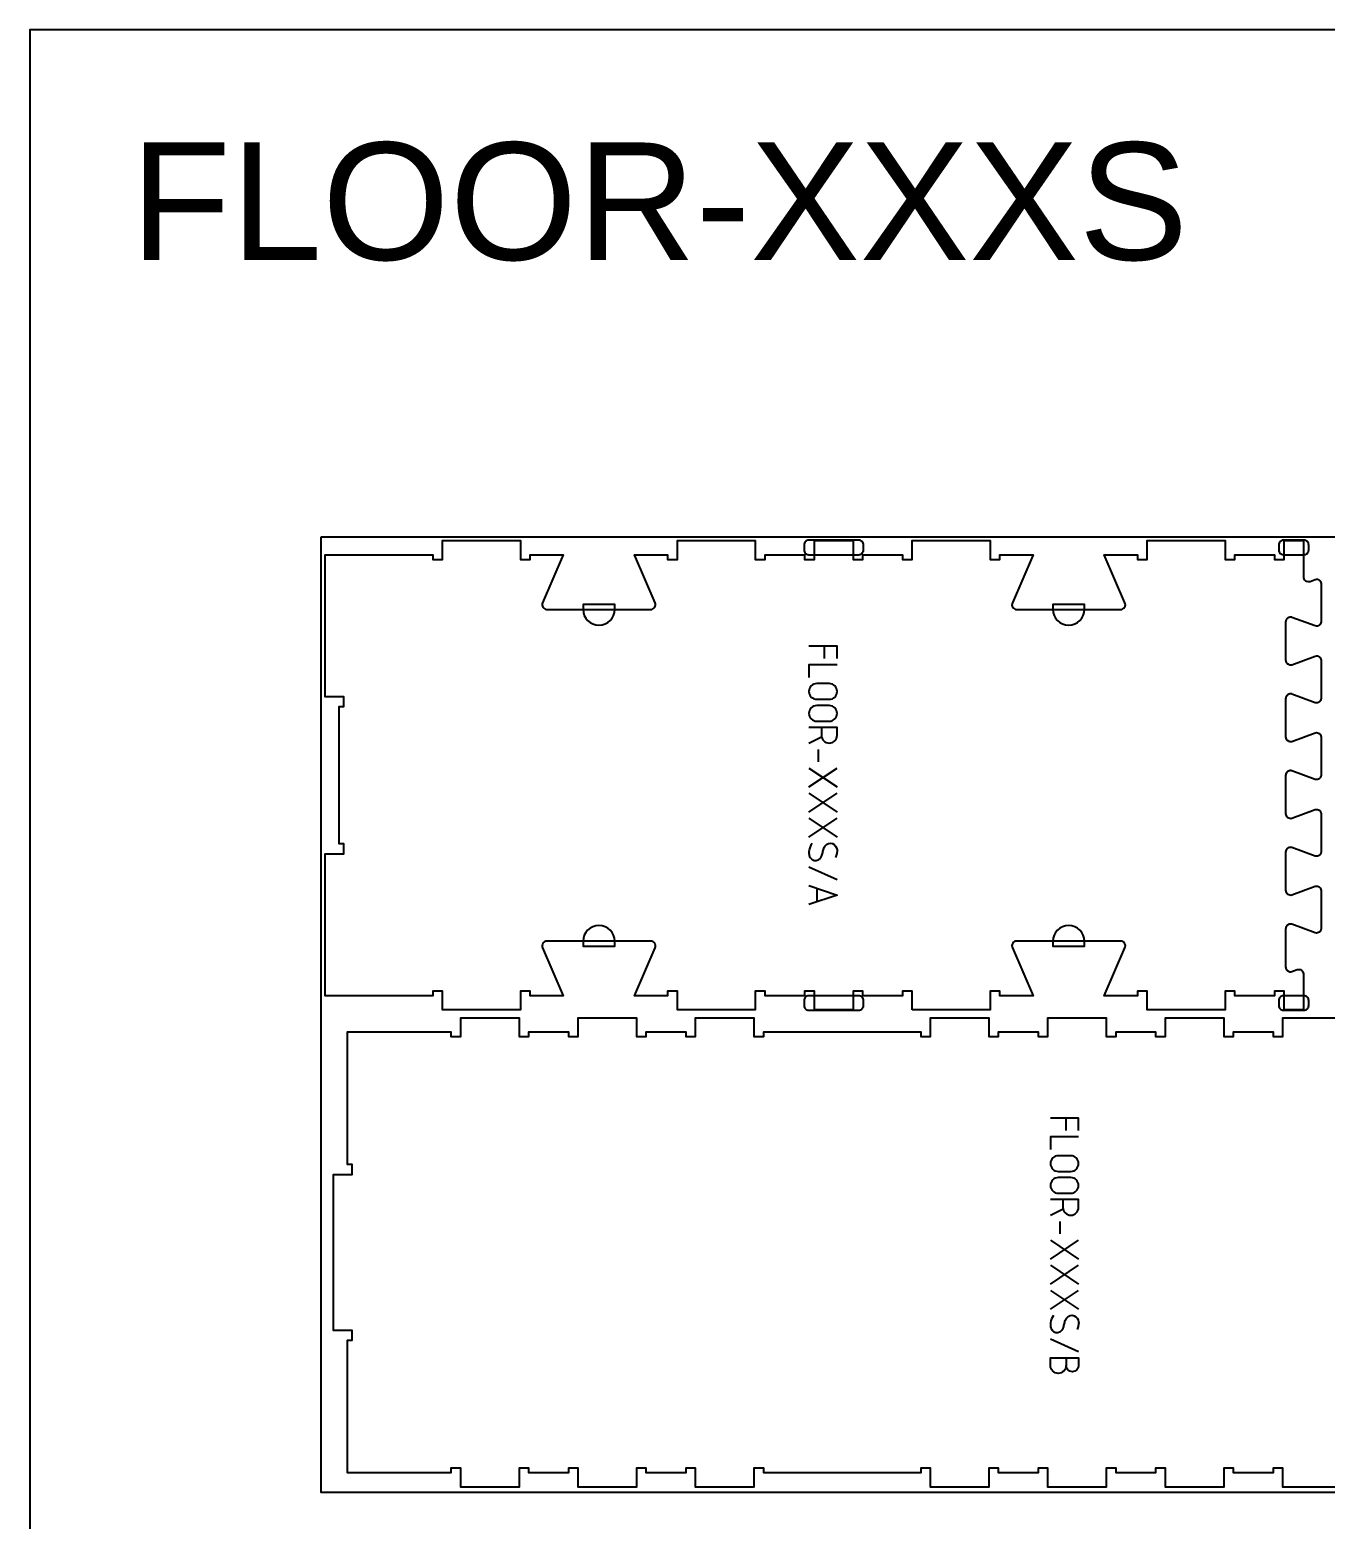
# Model space of a CAD drawing. Extents: x 0 to 12757, y 0 to 30003.
# Drawn here: x 0 to 1654, y 11961 to 13864 of the extents above; entities that cross this region are included whole.
import ezdxf

# ---------------------------------------------------------------- set-up
doc = ezdxf.new("R2010")
doc.units = 0
for name, color, linetype in [('0_SHEET_SPRUCEPLY_2440X122', 1, 'CONTINUOUS'), ('1_ANYTOOL_1MMDEEP_LABELS_S', 2, 'CONTINUOUS'), ('4_ANYTOOL_CUTTHROUGH_OUTSI', 5, 'CONTINUOUS'), ('5_ANYTOOL_HALF_MILL_9MM_IN', 70, 'CONTINUOUS'), ('DONOTCUT', 7, 'CONTINUOUS')]:
    doc.layers.add(name, color=color, linetype=linetype)
doc.styles.add('ARIAL', font='')
doc.styles.get('ARIAL').set_extended_font_data('Arial')

msp = doc.modelspace()

# ---------------------------------------------------------------- linework, layer by layer
at = {"layer": '0_SHEET_SPRUCEPLY_2440X122'}
msp.add_lwpolyline([(371.7, 13215.6), (371.7, 11995.6), (2811.7, 11995.6), (2811.7, 13215.6)], close=True, dxfattribs=at)
at = {"layer": '1_ANYTOOL_1MMDEEP_LABELS_S', "color": 2}
for points in [[(1031, 13060.3), (1031, 13076.3), (995, 13076.3)], [(1015, 13060.3), (1015, 13076.3)], [(1031, 13052.3), (995, 13052.3), (995, 13036.3)], [(995, 12952.3), (1011.2, 12960.4)], [(1007, 12944.3), (1007, 12928.3)], [(995, 12920.3), (1031, 12896.3)], [(995, 12896.3), (1031, 12920.3)], [(995, 12888.3), (1031, 12864.3)], [(995, 12864.3), (1031, 12888.3)], [(995, 12856.3), (1031, 12832.3)], [(995, 12832.3), (1031, 12856.3)], [(995, 12794.3), (1031, 12778.3)], [(995, 12770.3), (1031, 12758.3), (995, 12746.3)], [(1005, 12766.9), (1005, 12749.6)], [(1339.4, 12457.3), (1339.4, 12473.3), (1303.4, 12473.3)], [(1323.4, 12457.3), (1323.4, 12473.3)], [(1339.4, 12449.3), (1303.4, 12449.3), (1303.4, 12433.3)], [(1303.4, 12349.3), (1319.6, 12357.4)], [(1315.4, 12341.3), (1315.4, 12325.3)], [(1303.4, 12293.3), (1339.4, 12317.3)], [(1303.4, 12317.3), (1339.4, 12293.3)], [(1303.4, 12261.3), (1339.4, 12285.3)], [(1303.4, 12285.3), (1339.4, 12261.3)], [(1303.4, 12229.3), (1339.4, 12253.3)], [(1303.4, 12253.3), (1339.4, 12229.3)], [(1303.4, 12191.3), (1339.4, 12175.3)]]:
    msp.add_lwpolyline(points, dxfattribs=at)
for points in [[(1005, 13028.3, 1), (1005, 13008.3), (1021, 13008.3, 1), (1021, 13028.3)], [(1005, 13000.3, 1), (1005, 12980.3), (1021, 12980.3, 1), (1021, 13000.3)], [(1313.4, 12425.3, 1), (1313.4, 12405.3), (1329.4, 12405.3, 1), (1329.4, 12425.3)], [(1313.4, 12397.3, 1), (1313.4, 12377.3), (1329.4, 12377.3, 1), (1329.4, 12397.3)]]:
    msp.add_lwpolyline(points, format="xyb", close=True, dxfattribs=at)
for points in [[(1011, 12972.3), (1011, 12962.3, 1), (1031, 12962.3), (1031, 12972.3), (995, 12972.3)], [(999, 12824.3, 0.136555), (995.1, 12815, 0.071716), (995.2, 12809.9, 0.133522), (997.3, 12805.2, 0.344001), (1006.7, 12803.2, 0.153745), (1010.5, 12806.7, 0.071568), (1012.3, 12811.4, -0.00912), (1013.6, 12816.5, -0.090615), (1015.7, 12821.1, -0.340346), (1025.1, 12823.9, -0.284273), (1031, 12816.2, -0.092596), (1030.5, 12811.2, -0.017533), (1029, 12806.3)], [(1319.4, 12369.3), (1319.4, 12359.3, 1), (1339.4, 12359.3), (1339.4, 12369.3), (1303.4, 12369.3)], [(1307.4, 12221.3, 0.136555), (1303.6, 12212, 0.071716), (1303.7, 12206.9, 0.133522), (1305.8, 12202.2, 0.344001), (1315.2, 12200.2, 0.153745), (1318.9, 12203.7, 0.071568), (1320.7, 12208.4, -0.00912), (1322, 12213.5, -0.090615), (1324.2, 12218.1, -0.340346), (1333.6, 12220.9, -0.284273), (1339.4, 12213.2, -0.092596), (1339, 12208.2, -0.017533), (1337.4, 12203.3)], [(1323.4, 12167.3), (1323.4, 12157.3, -1), (1303.4, 12157.3), (1303.4, 12167.3), (1339.4, 12167.3), (1339.4, 12157.3, -1), (1323.4, 12157.3)]]:
    msp.add_lwpolyline(points, format="xyb", dxfattribs=at)
at = {"layer": '4_ANYTOOL_CUTTHROUGH_OUTSI', "color": 5}
msp.add_lwpolyline([(1127, 12611.5), (1127, 12635.5), (1114.5, 12635.5), (1114.5, 12629.5), (1064, 12629.5), (1064, 12635.5), (1051.5, 12635.5), (1051.5, 12611.5), (1002, 12611.5), (1002, 12635.5), (989.5, 12635.5), (989.5, 12629.5), (939, 12629.5), (939, 12635.5), (926.5, 12635.5), (926.5, 12611.5), (827, 12611.5), (827, 12635.5), (814.5, 12635.5), (814.5, 12629.5), (772.1, 12629.5), (798.6, 12690.8), (798.6, 12690.8, 0.539734), (792.9, 12699.5), (660.5, 12699.5, 0.539734), (654.8, 12690.8), (681.3, 12629.5), (639, 12629.5), (639, 12635.5), (626.5, 12635.5), (626.5, 12611.5), (527, 12611.5), (527, 12635.5), (514.5, 12635.5), (514.5, 12629.5), (377, 12629.5), (377, 12811), (401, 12811), (401, 12823.5), (395, 12823.5), (395, 12999), (401, 12999), (401, 13011.5), (377, 13011.5), (377, 13193), (514.5, 13193), (514.5, 13187), (527, 13187), (527, 13211), (626.5, 13211), (626.5, 13187), (639, 13187), (639, 13193), (681.3, 13193), (654.8, 13131.7), (654.8, 13131.7, 0.539734), (660.5, 13123), (792.9, 13123, 0.539734), (798.6, 13131.7), (772.1, 13193), (814.5, 13193), (814.5, 13187), (827, 13187), (827, 13211), (926.5, 13211), (926.5, 13187), (939, 13187), (939, 13193), (989.5, 13193), (989.5, 13187), (1002, 13187), (1002, 13211), (1051.5, 13211), (1051.5, 13187), (1064, 13187), (1064, 13193), (1114.5, 13193), (1114.5, 13187), (1127, 13187), (1127, 13211), (1226.5, 13211), (1226.5, 13187), (1239, 13187), (1239, 13193), (1281.3, 13193), (1254.8, 13131.7), (1254.8, 13131.7, 0.539734), (1260.5, 13123), (1392.9, 13123, 0.539734), (1398.6, 13131.7), (1372.1, 13193), (1414.5, 13193), (1414.5, 13187), (1427, 13187), (1427, 13211), (1526.5, 13211), (1526.5, 13187), (1539, 13187), (1539, 13193), (1589.5, 13193), (1589.5, 13187), (1602, 13187), (1602, 13211), (1626.5, 13211), (1626.5, 13164.9), (1626.5, 13164.9, 0.522088), (1634.9, 13159), (1641.7, 13161.5, -0.236725), (1646.7, 13160.6), (1646.9, 13160.5), (1647, 13160.4), (1647.1, 13160.3), (1647.2, 13160.2), (1647.4, 13160.1), (1647.5, 13160), (1647.6, 13159.8), (1647.7, 13159.7), (1647.8, 13159.6), (1647.9, 13159.4), (1648, 13159.3), (1648.1, 13159.2), (1648.2, 13159), (1648.3, 13158.9), (1648.4, 13158.7), (1648.5, 13158.6), (1648.5, 13158.4), (1648.6, 13158.3), (1648.7, 13158.1), (1648.7, 13157.9), (1648.8, 13157.8), (1648.8, 13157.6), (1648.9, 13157.5), (1648.9, 13157.3), (1648.9, 13157.1), (1649, 13157), (1649, 13156.8), (1649, 13156.6), (1649, 13156.5), (1649.1, 13156.3), (1649.1, 13156.2), (1649.1, 13156), (1649.1, 13107.5), (1649.1, 13107.3), (1649.1, 13107.2), (1649, 13107), (1649, 13106.8), (1649, 13106.7), (1649, 13106.5), (1648.9, 13106.3), (1648.9, 13106.2), (1648.9, 13106), (1648.8, 13105.9), (1648.8, 13105.7), (1648.7, 13105.5), (1648.7, 13105.4), (1648.6, 13105.2), (1648.5, 13105.1), (1648.5, 13104.9), (1648.4, 13104.8), (1648.3, 13104.6), (1648.2, 13104.5), (1648.1, 13104.3), (1648, 13104.2), (1647.9, 13104), (1647.8, 13103.9), (1647.7, 13103.8), (1647.6, 13103.6), (1647.5, 13103.5), (1647.4, 13103.4), (1647.2, 13103.3), (1647.1, 13103.2), (1647, 13103.1), (1646.9, 13103), (1646.7, 13102.9, -0.236725), (1641.7, 13102), (1611.9, 13113), (1611.9, 13113), (1611.9, 13113), (1611.7, 13113), (1611.5, 13113.1), (1611.4, 13113.1), (1611.2, 13113.1), (1611, 13113.2), (1610.8, 13113.2), (1610.7, 13113.2), (1610.5, 13113.2), (1610.3, 13113.2), (1610.1, 13113.2), (1609.9, 13113.2), (1609.7, 13113.2), (1609.6, 13113.2), (1609.4, 13113.2), (1609.2, 13113.2), (1609, 13113.1), (1608.8, 13113.1), (1608.6, 13113.1), (1608.5, 13113), (1608.3, 13113), (1608.1, 13112.9), (1607.9, 13112.9), (1607.8, 13112.8), (1607.6, 13112.7), (1607.4, 13112.6), (1607.3, 13112.6), (1607.1, 13112.5), (1607, 13112.4), (1606.8, 13112.3), (1606.6, 13112.2), (1606.5, 13112.1), (1606.4, 13112), (1606.2, 13111.9), (1606.1, 13111.8), (1605.9, 13111.7), (1605.8, 13111.6), (1605.7, 13111.4), (1605.6, 13111.3), (1605.4, 13111.2), (1605.3, 13111), (1605.2, 13110.9), (1605.1, 13110.7), (1605, 13110.6), (1604.9, 13110.4), (1604.8, 13110.3), (1604.7, 13110.1), (1604.6, 13110), (1604.5, 13109.8), (1604.4, 13109.6), (1604.3, 13109.5), (1604.3, 13109.3), (1604.2, 13109.1), (1604.2, 13108.9), (1604.1, 13108.8), (1604, 13108.6), (1604, 13108.4), (1604, 13108.2), (1603.9, 13108.1), (1603.9, 13107.9), (1603.9, 13107.7), (1603.9, 13107.5), (1603.8, 13107.3), (1603.8, 13107.2), (1603.8, 13107), (1603.8, 13058.5), (1603.8, 13058.3), (1603.8, 13058.1), (1603.9, 13058), (1603.9, 13057.8), (1603.9, 13057.6), (1603.9, 13057.4), (1604, 13057.2), (1604, 13057.1), (1604, 13056.9), (1604.1, 13056.7), (1604.2, 13056.5), (1604.2, 13056.4), (1604.3, 13056.2), (1604.3, 13056), (1604.4, 13055.8), (1604.5, 13055.7), (1604.6, 13055.5), (1604.7, 13055.4), (1604.8, 13055.2), (1604.9, 13055), (1605, 13054.9), (1605.1, 13054.7), (1605.2, 13054.6), (1605.3, 13054.5), (1605.4, 13054.3), (1605.6, 13054.2), (1605.7, 13054.1), (1605.8, 13053.9), (1605.9, 13053.8), (1606.1, 13053.7), (1606.2, 13053.6), (1606.4, 13053.5, 0.237079), (1611.9, 13052.5), (1611.9, 13052.5), (1641.7, 13063.5), (1641.7, 13063.5, -0.236725), (1646.7, 13062.6), (1646.9, 13062.5), (1647, 13062.4), (1647.1, 13062.3), (1647.2, 13062.2), (1647.4, 13062.1), (1647.5, 13062), (1647.6, 13061.8), (1647.7, 13061.7), (1647.8, 13061.6), (1647.9, 13061.4), (1648, 13061.3), (1648.1, 13061.2), (1648.2, 13061), (1648.3, 13060.9), (1648.4, 13060.7), (1648.5, 13060.6), (1648.5, 13060.4), (1648.6, 13060.3), (1648.7, 13060.1), (1648.7, 13059.9), (1648.8, 13059.8), (1648.8, 13059.6), (1648.9, 13059.5), (1648.9, 13059.3), (1648.9, 13059.1), (1649, 13059), (1649, 13058.8), (1649, 13058.6), (1649, 13058.5), (1649.1, 13058.3), (1649.1, 13058.2), (1649.1, 13058), (1649.1, 13009.5), (1649.1, 13009.3), (1649.1, 13009.2), (1649, 13009), (1649, 13008.8), (1649, 13008.7), (1649, 13008.5), (1648.9, 13008.3), (1648.9, 13008.2), (1648.9, 13008), (1648.8, 13007.9), (1648.8, 13007.7), (1648.7, 13007.5), (1648.7, 13007.4), (1648.6, 13007.2), (1648.5, 13007.1), (1648.5, 13006.9), (1648.4, 13006.8), (1648.3, 13006.6), (1648.2, 13006.5), (1648.1, 13006.3), (1648, 13006.2), (1647.9, 13006), (1647.8, 13005.9), (1647.7, 13005.8), (1647.6, 13005.6), (1647.5, 13005.5), (1647.4, 13005.4), (1647.2, 13005.3), (1647.1, 13005.2), (1647, 13005.1), (1646.9, 13005), (1646.7, 13004.9, -0.236725), (1641.7, 13004), (1611.9, 13015), (1611.9, 13015), (1611.9, 13015), (1611.7, 13015), (1611.5, 13015.1), (1611.4, 13015.1), (1611.2, 13015.1), (1611, 13015.2), (1610.8, 13015.2), (1610.7, 13015.2), (1610.5, 13015.2), (1610.3, 13015.2), (1610.1, 13015.2), (1609.9, 13015.2), (1609.7, 13015.2), (1609.6, 13015.2), (1609.4, 13015.2), (1609.2, 13015.2), (1609, 13015.1), (1608.8, 13015.1), (1608.6, 13015.1), (1608.5, 13015), (1608.3, 13015), (1608.1, 13014.9), (1607.9, 13014.9), (1607.8, 13014.8), (1607.6, 13014.7), (1607.4, 13014.6), (1607.3, 13014.6), (1607.1, 13014.5), (1607, 13014.4), (1606.8, 13014.3), (1606.6, 13014.2), (1606.5, 13014.1), (1606.4, 13014), (1606.2, 13013.9), (1606.1, 13013.8), (1605.9, 13013.7), (1605.8, 13013.6), (1605.7, 13013.4), (1605.6, 13013.3), (1605.4, 13013.2), (1605.3, 13013), (1605.2, 13012.9), (1605.1, 13012.7), (1605, 13012.6), (1604.9, 13012.4), (1604.8, 13012.3), (1604.7, 13012.1), (1604.6, 13012), (1604.5, 13011.8), (1604.4, 13011.6), (1604.3, 13011.5), (1604.3, 13011.3), (1604.2, 13011.1), (1604.2, 13010.9), (1604.1, 13010.8), (1604, 13010.6), (1604, 13010.4), (1604, 13010.2), (1603.9, 13010.1), (1603.9, 13009.9), (1603.9, 13009.7), (1603.9, 13009.5), (1603.8, 13009.3), (1603.8, 13009.2), (1603.8, 13009), (1603.8, 12960.5), (1603.8, 12960.3), (1603.8, 12960.1), (1603.9, 12960), (1603.9, 12959.8), (1603.9, 12959.6), (1603.9, 12959.4), (1604, 12959.2), (1604, 12959.1), (1604, 12958.9), (1604.1, 12958.7), (1604.2, 12958.5), (1604.2, 12958.4), (1604.3, 12958.2), (1604.3, 12958), (1604.4, 12957.8), (1604.5, 12957.7), (1604.6, 12957.5), (1604.7, 12957.4), (1604.8, 12957.2), (1604.9, 12957), (1605, 12956.9), (1605.1, 12956.7), (1605.2, 12956.6), (1605.3, 12956.5), (1605.4, 12956.3), (1605.6, 12956.2), (1605.7, 12956.1), (1605.8, 12955.9), (1605.9, 12955.8), (1606.1, 12955.7), (1606.2, 12955.6), (1606.4, 12955.5, 0.237079), (1611.9, 12954.5), (1611.9, 12954.5), (1641.7, 12965.5), (1641.7, 12965.5, -0.236725), (1646.7, 12964.6), (1646.9, 12964.5), (1647, 12964.4), (1647.1, 12964.3), (1647.2, 12964.2), (1647.4, 12964.1), (1647.5, 12964), (1647.6, 12963.8), (1647.7, 12963.7), (1647.8, 12963.6), (1647.9, 12963.4), (1648, 12963.3), (1648.1, 12963.2), (1648.2, 12963), (1648.3, 12962.9), (1648.4, 12962.7), (1648.5, 12962.6), (1648.5, 12962.4), (1648.6, 12962.3), (1648.7, 12962.1), (1648.7, 12961.9), (1648.8, 12961.8), (1648.8, 12961.6), (1648.9, 12961.5), (1648.9, 12961.3), (1648.9, 12961.1), (1649, 12961), (1649, 12960.8), (1649, 12960.6), (1649, 12960.5), (1649.1, 12960.3), (1649.1, 12960.2), (1649.1, 12960), (1649.1, 12911.5), (1649.1, 12911.3), (1649.1, 12911.2), (1649, 12911), (1649, 12910.8), (1649, 12910.7), (1649, 12910.5), (1648.9, 12910.3), (1648.9, 12910.2), (1648.9, 12910), (1648.8, 12909.9), (1648.8, 12909.7), (1648.7, 12909.5), (1648.7, 12909.4), (1648.6, 12909.2), (1648.5, 12909.1), (1648.5, 12908.9), (1648.4, 12908.8), (1648.3, 12908.6), (1648.2, 12908.5), (1648.1, 12908.3), (1648, 12908.2), (1647.9, 12908), (1647.8, 12907.9), (1647.7, 12907.8), (1647.6, 12907.6), (1647.5, 12907.5), (1647.4, 12907.4), (1647.2, 12907.3), (1647.1, 12907.2), (1647, 12907.1), (1646.9, 12907), (1646.7, 12906.9, -0.236725), (1641.7, 12906), (1611.9, 12917), (1611.9, 12917), (1611.9, 12917), (1611.7, 12917), (1611.5, 12917.1), (1611.4, 12917.1), (1611.2, 12917.1), (1611, 12917.2), (1610.8, 12917.2), (1610.7, 12917.2), (1610.5, 12917.2), (1610.3, 12917.2), (1610.1, 12917.2), (1609.9, 12917.2), (1609.7, 12917.2), (1609.6, 12917.2), (1609.4, 12917.2), (1609.2, 12917.2), (1609, 12917.1), (1608.8, 12917.1), (1608.6, 12917.1), (1608.5, 12917), (1608.3, 12917), (1608.1, 12916.9), (1607.9, 12916.9), (1607.8, 12916.8), (1607.6, 12916.7), (1607.4, 12916.6), (1607.3, 12916.6), (1607.1, 12916.5), (1607, 12916.4), (1606.8, 12916.3), (1606.6, 12916.2), (1606.5, 12916.1), (1606.4, 12916), (1606.2, 12915.9), (1606.1, 12915.8), (1605.9, 12915.7), (1605.8, 12915.6), (1605.7, 12915.4), (1605.6, 12915.3), (1605.4, 12915.2), (1605.3, 12915), (1605.2, 12914.9), (1605.1, 12914.7), (1605, 12914.6), (1604.9, 12914.4), (1604.8, 12914.3), (1604.7, 12914.1), (1604.6, 12914), (1604.5, 12913.8), (1604.4, 12913.6), (1604.3, 12913.5), (1604.3, 12913.3), (1604.2, 12913.1), (1604.2, 12912.9), (1604.1, 12912.8), (1604, 12912.6), (1604, 12912.4), (1604, 12912.2), (1603.9, 12912.1), (1603.9, 12911.9), (1603.9, 12911.7), (1603.9, 12911.5), (1603.8, 12911.3), (1603.8, 12911.2), (1603.8, 12911), (1603.8, 12862.5), (1603.8, 12862.3), (1603.8, 12862.1), (1603.9, 12862), (1603.9, 12861.8), (1603.9, 12861.6), (1603.9, 12861.4), (1604, 12861.2), (1604, 12861.1), (1604, 12860.9), (1604.1, 12860.7), (1604.2, 12860.5), (1604.2, 12860.4), (1604.3, 12860.2), (1604.3, 12860), (1604.4, 12859.8), (1604.5, 12859.7), (1604.6, 12859.5), (1604.7, 12859.4), (1604.8, 12859.2), (1604.9, 12859), (1605, 12858.9), (1605.1, 12858.7), (1605.2, 12858.6), (1605.3, 12858.5), (1605.4, 12858.3), (1605.6, 12858.2), (1605.7, 12858.1), (1605.8, 12857.9), (1605.9, 12857.8), (1606.1, 12857.7), (1606.2, 12857.6), (1606.4, 12857.5, 0.237079), (1611.9, 12856.5), (1611.9, 12856.5), (1641.7, 12867.5), (1641.7, 12867.5, -0.236725), (1646.7, 12866.6), (1646.9, 12866.5), (1647, 12866.4), (1647.1, 12866.3), (1647.2, 12866.2), (1647.4, 12866.1), (1647.5, 12866), (1647.6, 12865.8), (1647.7, 12865.7), (1647.8, 12865.6), (1647.9, 12865.4), (1648, 12865.3), (1648.1, 12865.2), (1648.2, 12865), (1648.3, 12864.9), (1648.4, 12864.7), (1648.5, 12864.6), (1648.5, 12864.4), (1648.6, 12864.3), (1648.7, 12864.1), (1648.7, 12863.9), (1648.8, 12863.8), (1648.8, 12863.6), (1648.9, 12863.5), (1648.9, 12863.3), (1648.9, 12863.1), (1649, 12863), (1649, 12862.8), (1649, 12862.6), (1649, 12862.5), (1649.1, 12862.3), (1649.1, 12862.2), (1649.1, 12862), (1649.1, 12813.5), (1649.1, 12813.3), (1649.1, 12813.2), (1649, 12813), (1649, 12812.8), (1649, 12812.7), (1649, 12812.5), (1648.9, 12812.3), (1648.9, 12812.2), (1648.9, 12812), (1648.8, 12811.9), (1648.8, 12811.7), (1648.7, 12811.5), (1648.7, 12811.4), (1648.6, 12811.2), (1648.5, 12811.1), (1648.5, 12810.9), (1648.4, 12810.8), (1648.3, 12810.6), (1648.2, 12810.5), (1648.1, 12810.3), (1648, 12810.2), (1647.9, 12810), (1647.8, 12809.9), (1647.7, 12809.8), (1647.6, 12809.6), (1647.5, 12809.5), (1647.4, 12809.4), (1647.2, 12809.3), (1647.1, 12809.2), (1647, 12809.1), (1646.9, 12809), (1646.7, 12808.9, -0.236725), (1641.7, 12808), (1611.9, 12819), (1611.9, 12819), (1611.9, 12819), (1611.7, 12819), (1611.5, 12819.1), (1611.4, 12819.1), (1611.2, 12819.1), (1611, 12819.2), (1610.8, 12819.2), (1610.7, 12819.2), (1610.5, 12819.2), (1610.3, 12819.2), (1610.1, 12819.2), (1609.9, 12819.2), (1609.7, 12819.2), (1609.6, 12819.2), (1609.4, 12819.2), (1609.2, 12819.2), (1609, 12819.1), (1608.8, 12819.1), (1608.6, 12819.1), (1608.5, 12819), (1608.3, 12819), (1608.1, 12818.9), (1607.9, 12818.9), (1607.8, 12818.8), (1607.6, 12818.7), (1607.4, 12818.6), (1607.3, 12818.6), (1607.1, 12818.5), (1607, 12818.4), (1606.8, 12818.3), (1606.6, 12818.2), (1606.5, 12818.1), (1606.4, 12818), (1606.2, 12817.9), (1606.1, 12817.8), (1605.9, 12817.7), (1605.8, 12817.6), (1605.7, 12817.4), (1605.6, 12817.3), (1605.4, 12817.2), (1605.3, 12817), (1605.2, 12816.9), (1605.1, 12816.7), (1605, 12816.6), (1604.9, 12816.4), (1604.8, 12816.3), (1604.7, 12816.1), (1604.6, 12816), (1604.5, 12815.8), (1604.4, 12815.6), (1604.3, 12815.5), (1604.3, 12815.3), (1604.2, 12815.1), (1604.2, 12814.9), (1604.1, 12814.8), (1604, 12814.6), (1604, 12814.4), (1604, 12814.2), (1603.9, 12814.1), (1603.9, 12813.9), (1603.9, 12813.7), (1603.9, 12813.5), (1603.8, 12813.3), (1603.8, 12813.2), (1603.8, 12813), (1603.8, 12764.5), (1603.8, 12764.3), (1603.8, 12764.1), (1603.9, 12764), (1603.9, 12763.8), (1603.9, 12763.6), (1603.9, 12763.4), (1604, 12763.2), (1604, 12763.1), (1604, 12762.9), (1604.1, 12762.7), (1604.2, 12762.5), (1604.2, 12762.4), (1604.3, 12762.2), (1604.3, 12762), (1604.4, 12761.8), (1604.5, 12761.7), (1604.6, 12761.5), (1604.7, 12761.4), (1604.8, 12761.2), (1604.9, 12761), (1605, 12760.9), (1605.1, 12760.7), (1605.2, 12760.6), (1605.3, 12760.5), (1605.4, 12760.3), (1605.6, 12760.2), (1605.7, 12760.1), (1605.8, 12759.9), (1605.9, 12759.8), (1606.1, 12759.7), (1606.2, 12759.6), (1606.4, 12759.5, 0.237079), (1611.9, 12758.5), (1611.9, 12758.5), (1641.7, 12769.5), (1641.7, 12769.5, -0.236725), (1646.7, 12768.6), (1646.9, 12768.5), (1647, 12768.4), (1647.1, 12768.3), (1647.2, 12768.2), (1647.4, 12768.1), (1647.5, 12768), (1647.6, 12767.8), (1647.7, 12767.7), (1647.8, 12767.6), (1647.9, 12767.4), (1648, 12767.3), (1648.1, 12767.2), (1648.2, 12767), (1648.3, 12766.9), (1648.4, 12766.7), (1648.5, 12766.6), (1648.5, 12766.4), (1648.6, 12766.3), (1648.7, 12766.1), (1648.7, 12765.9), (1648.8, 12765.8), (1648.8, 12765.6), (1648.9, 12765.5), (1648.9, 12765.3), (1648.9, 12765.1), (1649, 12765), (1649, 12764.8), (1649, 12764.6), (1649, 12764.5), (1649.1, 12764.3), (1649.1, 12764.2), (1649.1, 12764), (1649.1, 12715.5), (1649.1, 12715.3), (1649.1, 12715.2), (1649, 12715), (1649, 12714.8), (1649, 12714.7), (1649, 12714.5), (1648.9, 12714.3), (1648.9, 12714.2), (1648.9, 12714), (1648.8, 12713.9), (1648.8, 12713.7), (1648.7, 12713.5), (1648.7, 12713.4), (1648.6, 12713.2), (1648.5, 12713.1), (1648.5, 12712.9), (1648.4, 12712.8), (1648.3, 12712.6), (1648.2, 12712.5), (1648.1, 12712.3), (1648, 12712.2), (1647.9, 12712), (1647.8, 12711.9), (1647.7, 12711.8), (1647.6, 12711.6), (1647.5, 12711.5), (1647.4, 12711.4), (1647.2, 12711.3), (1647.1, 12711.2), (1647, 12711.1), (1646.9, 12711), (1646.7, 12710.9, -0.236725), (1641.7, 12710), (1611.9, 12721), (1611.9, 12721), (1611.9, 12721), (1611.7, 12721), (1611.5, 12721.1), (1611.4, 12721.1), (1611.2, 12721.1), (1611, 12721.2), (1610.8, 12721.2), (1610.7, 12721.2), (1610.5, 12721.2), (1610.3, 12721.2), (1610.1, 12721.2), (1609.9, 12721.2), (1609.7, 12721.2), (1609.6, 12721.2), (1609.4, 12721.2), (1609.2, 12721.2), (1609, 12721.1), (1608.8, 12721.1), (1608.6, 12721.1), (1608.5, 12721), (1608.3, 12721), (1608.1, 12720.9), (1607.9, 12720.9), (1607.8, 12720.8), (1607.6, 12720.7), (1607.4, 12720.6), (1607.3, 12720.6), (1607.1, 12720.5), (1607, 12720.4), (1606.8, 12720.3), (1606.6, 12720.2), (1606.5, 12720.1), (1606.4, 12720), (1606.2, 12719.9), (1606.1, 12719.8), (1605.9, 12719.7), (1605.8, 12719.6), (1605.7, 12719.4), (1605.6, 12719.3), (1605.4, 12719.2), (1605.3, 12719), (1605.2, 12718.9), (1605.1, 12718.7), (1605, 12718.6), (1604.9, 12718.4), (1604.8, 12718.3), (1604.7, 12718.1), (1604.6, 12718), (1604.5, 12717.8), (1604.4, 12717.6), (1604.3, 12717.5), (1604.3, 12717.3), (1604.2, 12717.1), (1604.2, 12716.9), (1604.1, 12716.8), (1604, 12716.6), (1604, 12716.4), (1604, 12716.2), (1603.9, 12716.1), (1603.9, 12715.9), (1603.9, 12715.7), (1603.9, 12715.5), (1603.8, 12715.3), (1603.8, 12715.2), (1603.8, 12715), (1603.8, 12666.5), (1603.8, 12666.3), (1603.8, 12666.1), (1603.9, 12666), (1603.9, 12665.8), (1603.9, 12665.6), (1603.9, 12665.4), (1604, 12665.2), (1604, 12665.1), (1604, 12664.9), (1604.1, 12664.7), (1604.2, 12664.5), (1604.2, 12664.4), (1604.3, 12664.2), (1604.3, 12664), (1604.4, 12663.8), (1604.5, 12663.7), (1604.6, 12663.5), (1604.7, 12663.4), (1604.8, 12663.2), (1604.9, 12663), (1605, 12662.9), (1605.1, 12662.7), (1605.2, 12662.6), (1605.3, 12662.5), (1605.4, 12662.3), (1605.6, 12662.2), (1605.7, 12662.1), (1605.8, 12661.9), (1605.9, 12661.8), (1606.1, 12661.7), (1606.2, 12661.6), (1606.4, 12661.5, 0.237079), (1611.9, 12660.5), (1611.9, 12660.5), (1618.7, 12663), (1618.7, 12663, -0.522087), (1626.5, 12657.6), (1626.5, 12611.5), (1602, 12611.5), (1602, 12635.5), (1589.5, 12635.5), (1589.5, 12629.5), (1539, 12629.5), (1539, 12635.5), (1526.5, 12635.5), (1526.5, 12611.5), (1427, 12611.5), (1427, 12635.5), (1414.5, 12635.5), (1414.5, 12629.5), (1372.1, 12629.5), (1398.6, 12690.8), (1398.6, 12690.8, 0.539734), (1392.9, 12699.5), (1260.5, 12699.5, 0.539734), (1254.8, 12690.8), (1281.3, 12629.5), (1239, 12629.5), (1239, 12635.5), (1226.5, 12635.5), (1226.5, 12611.5), (1127, 12611.5)], format="xyb", close=True, dxfattribs=at)
msp.add_lwpolyline([(1674.8, 12002), (1600.3, 12002), (1600.3, 12026), (1587.8, 12026), (1587.8, 12020), (1537.3, 12020), (1537.3, 12026), (1524.8, 12026), (1524.8, 12002), (1450.3, 12002), (1450.3, 12026), (1437.8, 12026), (1437.8, 12020), (1387.3, 12020), (1387.3, 12026), (1374.8, 12026), (1374.8, 12002), (1300.3, 12002), (1300.3, 12026), (1287.8, 12026), (1287.8, 12020), (1237.3, 12020), (1237.3, 12026), (1224.8, 12026), (1224.8, 12002), (1150.3, 12002), (1150.3, 12026), (1137.8, 12026), (1137.8, 12020), (937.3, 12020), (937.3, 12026), (924.8, 12026), (924.8, 12002), (850.3, 12002), (850.3, 12026), (837.8, 12026), (837.8, 12020), (787.3, 12020), (787.3, 12026), (774.8, 12026), (774.8, 12002), (700.3, 12002), (700.3, 12026), (687.8, 12026), (687.8, 12020), (637.3, 12020), (637.3, 12026), (624.8, 12026), (624.8, 12002), (550.3, 12002), (550.3, 12026), (537.8, 12026), (537.8, 12020), (405.8, 12020), (405.8, 12189.5), (411.8, 12189.5), (411.8, 12202), (387.8, 12202), (387.8, 12401.5), (411.8, 12401.5), (411.8, 12414), (405.8, 12414), (405.8, 12583.5), (537.8, 12583.5), (537.8, 12577.5), (550.3, 12577.5), (550.3, 12601.5), (624.8, 12601.5), (624.8, 12577.5), (637.3, 12577.5), (637.3, 12583.5), (687.8, 12583.5), (687.8, 12577.5), (700.3, 12577.5), (700.3, 12601.5), (774.8, 12601.5), (774.8, 12577.5), (787.3, 12577.5), (787.3, 12583.5), (837.8, 12583.5), (837.8, 12577.5), (850.3, 12577.5), (850.3, 12601.5), (924.8, 12601.5), (924.8, 12577.5), (937.3, 12577.5), (937.3, 12583.5), (1137.8, 12583.5), (1137.8, 12577.5), (1150.3, 12577.5), (1150.3, 12601.5), (1224.8, 12601.5), (1224.8, 12577.5), (1237.3, 12577.5), (1237.3, 12583.5), (1287.8, 12583.5), (1287.8, 12577.5), (1300.3, 12577.5), (1300.3, 12601.5), (1374.8, 12601.5), (1374.8, 12577.5), (1387.3, 12577.5), (1387.3, 12583.5), (1437.8, 12583.5), (1437.8, 12577.5), (1450.3, 12577.5), (1450.3, 12601.5), (1524.8, 12601.5), (1524.8, 12577.5), (1537.3, 12577.5), (1537.3, 12583.5), (1587.8, 12583.5), (1587.8, 12577.5), (1600.3, 12577.5), (1600.3, 12601.5), (1674.8, 12601.5)], dxfattribs=at)
at = {"layer": '5_ANYTOOL_HALF_MILL_9MM_IN', "color": 3}
for points in [[(994.8, 13211.5, 0.414214), (988.8, 13205.5), (988.8, 13199, 0.414214), (994.8, 13193), (1058.6, 13193, 0.414214), (1064.6, 13199), (1064.6, 13205.5, 0.414214), (1058.6, 13211.5)], [(1601.1, 13211.5, 0.414214), (1595.1, 13205.5), (1595.1, 13199, 0.414214), (1601.1, 13193), (1627.3, 13193, 0.414214), (1633.3, 13199), (1633.3, 13205.5, 0.414214), (1627.3, 13211.5)], [(706.5, 13123.2, 1), (747, 13123.2), (747, 13123.5), (747, 13129.5), (706.5, 13129.5), (706.5, 13123.5), (706.5, 13123.2)], [(1306.5, 13123.2, 1), (1347, 13123.2), (1347, 13123.5), (1347, 13129.5), (1306.5, 13129.5), (1306.5, 13123.5), (1306.5, 13123.2)], [(747, 12699.2, 1), (706.5, 12699.2), (706.5, 12699), (706.5, 12693), (747, 12693), (747, 12699), (747, 12699.2)], [(1347, 12699.2, 1), (1306.5, 12699.2), (1306.5, 12699), (1306.5, 12693), (1347, 12693), (1347, 12699), (1347, 12699.2)], [(994.8, 12629.5, 0.414214), (988.8, 12623.5), (988.8, 12617, 0.414214), (994.8, 12611), (1058.6, 12611, 0.414214), (1064.6, 12617), (1064.6, 12623.5, 0.414214), (1058.6, 12629.5)], [(1601.1, 12629.5, 0.414214), (1595.1, 12623.5), (1595.1, 12617, 0.414214), (1601.1, 12611), (1627.3, 12611, 0.414214), (1633.3, 12617), (1633.3, 12623.5, 0.414214), (1627.3, 12629.5)]]:
    msp.add_lwpolyline(points, format="xyb", close=True, dxfattribs=at)
at = {"layer": 'DONOTCUT'}
msp.add_lwpolyline([(0, 0), (3183.4, 0), (3183.4, 13863.5), (0, 13863.5)], close=True, dxfattribs=at)

# ---------------------------------------------------------------- texts
at = {"layer": 'DONOTCUT', "insert": (128.7, 13719.6, 0), "char_height": 150, "width": 2969.022, "attachment_point": 1, "style": 'ARIAL'}
msp.add_mtext('FLOOR-XXXS', dxfattribs=at)

doc.saveas('drawing.dxf')
